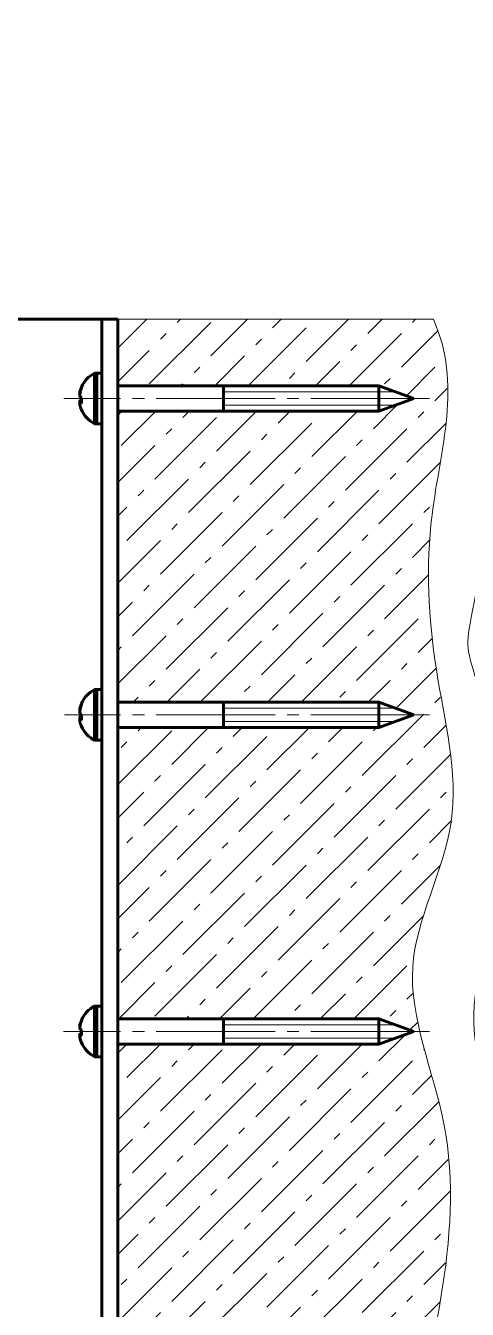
# Model space of a CAD drawing. Header units: millimetres. Extents: x 0 to 841, y 0 to 594.
# Drawn here: x 567.1 to 622.8, y 431.8 to 594 of the extents above; entities that cross this region are included whole.
import ezdxf

# ---------------------------------------------------------------- set-up
doc = ezdxf.new("R2010")
doc.units = ezdxf.units.MM
for name, pattern in [('K5LT_AXLED', [19.5, 15, -1.5, 1.5, -1.5]), ('K5LT_BASIC', [0]), ('K5LT_THIN', [0])]:
    doc.linetypes.add(name, pattern=pattern)
doc.layers.add('Системный слой (1)', color=7, linetype='Continuous', true_color=0x909090)

# ---------------------------------------------------------------- blocks, each defined once
blk = doc.blocks.new('U450')
at = {"layer": 'Системный слой (1)', "color": 5, "linetype": 'K5LT_BASIC', "lineweight": 60, "true_color": 0x0000ff}
for p, q in [((611.65, 548.48), (611.65, 546.57)), ((611.65, 546.57), (611.65, 545.28))]:
    blk.add_line(p, q, dxfattribs=at)
blk = doc.blocks.new('U451')
at = {"layer": 'Системный слой (1)', "color": 5, "linetype": 'K5LT_BASIC', "lineweight": 60, "true_color": 0x0000ff}
for p, q in [((576.04, 550.08), (576.04, 550.02)), ((576.04, 550.02), (576.04, 543.68))]:
    blk.add_line(p, q, dxfattribs=at)
blk = doc.blocks.new('U452')
at = {"layer": 'Системный слой (1)', "color": 5, "linetype": 'K5LT_BASIC', "lineweight": 60, "true_color": 0x0000ff}
for p, q in [((575.76, 550.08), (575.76, 550.02)), ((575.76, 550.02), (575.76, 543.68))]:
    blk.add_line(p, q, dxfattribs=at)
blk = doc.blocks.new('U453')
at = {"layer": 'Системный слой (1)', "color": 5, "linetype": 'K5LT_BASIC', "lineweight": 60, "true_color": 0x0000ff}
for p, q in [((574.1, 545.46), (574.09, 545.47)), ((574.1, 545.45), (574.1, 545.46))]:
    blk.add_line(p, q, dxfattribs=at)
blk = doc.blocks.new('U465')
at = {"layer": 'Системный слой (1)', "color": 5, "linetype": 'K5LT_BASIC', "lineweight": 60, "true_color": 0x0000ff}
for p, q in [((576.04, 506.88), (576.04, 510.08)), ((576.04, 503.68), (576.04, 506.88))]:
    blk.add_line(p, q, dxfattribs=at)
blk = doc.blocks.new('U470')
at = {"layer": 'Системный слой (1)', "color": 5, "linetype": 'K5LT_BASIC', "lineweight": 60, "true_color": 0x0000ff}
for p, q in [((576.04, 466.88), (576.04, 470.08)), ((576.04, 463.68), (576.04, 466.88))]:
    blk.add_line(p, q, dxfattribs=at)
blk = doc.blocks.new('U476')
at = {"layer": 'Системный слой (1)', "color": 5, "linetype": 'K5LT_BASIC', "lineweight": 60, "true_color": 0x0000ff}
for p, q in [((576.04, 546.88), (576.04, 550.08)), ((576.04, 543.68), (576.04, 546.88))]:
    blk.add_line(p, q, dxfattribs=at)
blk = doc.blocks.new('U490')
at = {"layer": 'Системный слой (1)', "color": 5, "linetype": 'K5LT_BASIC', "lineweight": 60, "true_color": 0x0000ff}
for p, q in [((611.65, 468.48), (611.65, 466.69)), ((611.65, 466.69), (611.65, 465.28))]:
    blk.add_line(p, q, dxfattribs=at)
blk = doc.blocks.new('U491')
at = {"layer": 'Системный слой (1)', "color": 5, "linetype": 'K5LT_BASIC', "lineweight": 60, "true_color": 0x0000ff}
for p, q in [((576.04, 470.08), (576.04, 470.06)), ((576.04, 470.06), (576.04, 463.68))]:
    blk.add_line(p, q, dxfattribs=at)
blk = doc.blocks.new('U492')
at = {"layer": 'Системный слой (1)', "color": 5, "linetype": 'K5LT_BASIC', "lineweight": 60, "true_color": 0x0000ff}
for p, q in [((575.76, 470.08), (575.76, 470.06)), ((575.76, 470.06), (575.76, 463.68))]:
    blk.add_line(p, q, dxfattribs=at)
blk = doc.blocks.new('U493')
at = {"layer": 'Системный слой (1)', "color": 5, "linetype": 'K5LT_BASIC', "lineweight": 60, "true_color": 0x0000ff}
for p, q in [((574.09, 465.47), (574.09, 465.49)), ((574.1, 465.46), (574.09, 465.47))]:
    blk.add_line(p, q, dxfattribs=at)
blk = doc.blocks.new('U496')
at = {"layer": 'Системный слой (1)', "color": 5, "linetype": 'K5LT_BASIC', "lineweight": 60, "true_color": 0x0000ff}
for p, q in [((611.65, 508.48), (611.65, 506.52)), ((611.65, 506.52), (611.65, 505.28))]:
    blk.add_line(p, q, dxfattribs=at)
blk = doc.blocks.new('U497')
at = {"layer": 'Системный слой (1)', "color": 5, "linetype": 'K5LT_BASIC', "lineweight": 60, "true_color": 0x0000ff}
for p, q in [((576.04, 510.08), (576.04, 510)), ((576.04, 510), (576.04, 503.68))]:
    blk.add_line(p, q, dxfattribs=at)
blk = doc.blocks.new('U498')
at = {"layer": 'Системный слой (1)', "color": 5, "linetype": 'K5LT_BASIC', "lineweight": 60, "true_color": 0x0000ff}
for p, q in [((575.76, 510.08), (575.76, 510)), ((575.76, 510), (575.76, 503.68))]:
    blk.add_line(p, q, dxfattribs=at)
blk = doc.blocks.new('U499')
at = {"layer": 'Системный слой (1)', "color": 5, "linetype": 'K5LT_BASIC', "lineweight": 60, "true_color": 0x0000ff}
for p, q in [((574.1, 505.45), (574.1, 505.46)), ((574.1, 505.44), (574.1, 505.45))]:
    blk.add_line(p, q, dxfattribs=at)

msp = doc.modelspace()

# ---------------------------------------------------------------- hatches: boundary and pattern name
at = {"layer": 'Системный слой (1)'}
h = msp.add_hatch(dxfattribs=at)
h.set_pattern_fill('Бетон', angle=45, style=0, pattern_type=0)
h.set_pattern_definition([(45, (0, 0), (-4.24264, 4.24264), [11, -5]), (45, (9.1924, 9.1924), (-4.24264, 4.24264), [1, -15]), (45, (3.5355, 7.778), (-4.24264, 4.24264), [11, -5]), (45, (12.728, 16.9706), (-4.24264, 4.24264), [1, -15])])
h.paths.add_polyline_path([(578.6815, 372.1764), (582.3908, 377.3334), (585.1662, 381.5875), (586.6121, 383.8672), (587.511, 385.2881), (588.3536, 386.6146), (589.4366, 388.3023), (591.0007, 390.6839), (593.3777, 394.1187), (597.1579, 398.9747), (601.4251, 403.4433), (605.5114, 406.7398), (609.6112, 409.1857), (613.8079, 410.922), (615.8815, 411.5303), (616.8423, 418.5512), (617.5463, 422.544), (617.9253, 424.584), (618.1371, 425.7137), (618.3058, 426.6148), (618.5136, 427.7316), (618.8052, 429.3236), (619.2188, 431.6749), (619.7765, 435.1861), (620.4047, 440.4513), (620.659, 447.4758), (620.1741, 453.2745), (619.7987, 455.4199), (619.6642, 456.061), (619.3684, 457.3429), (618.7258, 459.8051), (618.3812, 461.0397), (618.2024, 461.6713), (618.0973, 462.0417), (617.9917, 462.4138), (617.8461, 462.9287), (617.6344, 463.6845), (617.327, 464.8089), (616.8964, 466.4874), (616.3539, 468.9926), (615.8966, 472.7217), (615.9229, 475.2061), (615.9553, 475.5843), (616.0423, 476.3393), (616.2964, 477.8449), (617.0582, 480.8429), (617.774, 483.0792), (618.1568, 484.1994), (618.3527, 484.7655), (618.4592, 485.0726), (618.5589, 485.3605), (618.6991, 485.7665), (618.9052, 486.3678), (619.2072, 487.2672), (619.6386, 488.6172), (620.2105, 490.6501), (620.7802, 493.5189), (620.8291, 493.8947), (620.9086, 494.6482), (620.9992, 496.1617), (620.9431, 499.2119), (620.3909, 504.0231), (619.9863, 506.4416), (619.7692, 507.6526), (619.659, 508.2585), (619.6037, 508.5622), (619.5598, 508.8031), (619.4942, 509.1638), (619.3963, 509.7045), (619.2516, 510.515), (619.042, 511.7299), (618.8664, 512.811), (618.8059, 513.2031), (618.6903, 513.9867), (618.4812, 515.5521), (618.1552, 518.6758), (617.9011, 524.8991), (618.2628, 531.3745), (618.3848, 532.406), (618.4429, 532.8507), (618.5677, 533.7398), (618.8443, 535.5173), (619.0562, 536.7899), (619.165, 537.4314), (619.2248, 537.7831), (619.2908, 538.1716), (619.3865, 538.7388), (619.5268, 539.5841), (619.7275, 540.8489), (619.9944, 542.7427), (620.2744, 545.5772), (620.2769, 549.8141), (619.6235, 553.7767), (618.5215, 556.8841), (578.6815, 556.8841), (578.6815, 548.4841), (611.6456, 548.4841), (616.0415, 546.8841), (611.6456, 545.2841), (578.6815, 545.2841), (578.6815, 508.4841), (611.6456, 508.4841), (616.0415, 506.8841), (611.6456, 505.2841), (578.6815, 505.2841), (578.6815, 468.4841), (611.6456, 468.4841), (616.0415, 466.8841), (611.6456, 465.2841), (578.6815, 465.2841), (578.6815, 428.4841), (611.6456, 428.4841), (616.0415, 426.8841), (611.6456, 425.2841), (578.6815, 425.2841), (578.6815, 416.8841), (578.6815, 392.8841)])

# ---------------------------------------------------------------- linework, layer by layer
at = {"layer": 'Системный слой (1)', "color": 5, "linetype": 'K5LT_BASIC', "lineweight": 60, "true_color": 0x0000ff}
for p, q in [((450.6815, 556.8841), (573.4815, 556.8841)), ((573.4815, 556.8841), (576.6815, 556.8841)), ((576.6815, 556.8841), (576.6815, 416.8841)), ((576.6815, 556.8841), (578.6815, 556.8841)), ((578.6815, 556.8841), (578.6815, 416.8841)), ((575.7615, 550.0841), (576.0415, 550.0841)), ((576.6815, 550.0841), (576.0415, 550.0841)), ((578.6815, 548.4841), (611.6456, 548.4841)), ((592.0415, 548.4841), (592.0415, 546.5705)), ((611.6456, 548.4841), (616.0415, 546.8841)), ((573.9058, 547.4916), (573.8819, 547.513)), ((573.8819, 547.513), (573.908, 547.5062)), ((573.961, 547.9268), (574.0922, 548.297)), ((573.961, 547.9268), (574.0015, 547.9086)), ((573.961, 546.7013), (574.0922, 546.7973)), ((574.0878, 548.2621), (574.0971, 548.3111)), ((574.0971, 546.8841), (574.0922, 546.9709)), ((611.6456, 545.2841), (616.0415, 546.8841)), ((573.8819, 546.4648), (574.0893, 546.5008)), ((573.9058, 546.2767), (573.8819, 546.4648)), ((573.961, 546.7013), (574.0891, 546.7113)), ((573.961, 546.3144), (574.0963, 546.3475)), ((578.6815, 545.2841), (611.6456, 545.2841)), ((592.0415, 546.5705), (592.0415, 545.2841)), ((575.7615, 543.6841), (576.0415, 543.6841)), ((576.6815, 543.6841), (576.0415, 543.6841)), ((575.7615, 510.0841), (576.0415, 510.0841)), ((576.6815, 510.0841), (576.0415, 510.0841)), ((573.961, 507.9316), (574.0971, 508.3104)), ((573.961, 507.9316), (574.008, 507.9105)), ((574.0878, 508.2535), (574.1002, 508.3181)), ((578.6815, 508.4841), (611.6456, 508.4841)), ((592.0415, 508.4841), (592.0415, 506.5248)), ((611.6456, 508.4841), (616.0415, 506.8841)), ((573.9109, 507.506), (573.8819, 507.5249)), ((573.8819, 507.5249), (573.9126, 507.5168)), ((573.8819, 506.4834), (574.0881, 506.5175)), ((573.9109, 506.2623), (573.8819, 506.4834)), ((573.961, 506.7317), (574.0971, 506.842)), ((573.961, 506.7317), (574.0915, 506.7403)), ((573.961, 506.2887), (574.0954, 506.323)), ((574.1002, 506.8841), (574.0971, 506.9262)), ((592.0415, 506.5248), (592.0415, 505.2841)), ((611.6456, 505.2841), (616.0415, 506.8841)), ((578.6815, 505.2841), (611.6456, 505.2841)), ((575.7615, 503.6841), (576.0415, 503.6841)), ((576.6815, 503.6841), (576.0415, 503.6841)), ((575.7338, 469.9561), (575.7338, 463.9561)), ((575.7615, 470.0841), (576.0415, 470.0841)), ((576.6815, 470.0841), (576.0415, 470.0841)), ((573.8948, 467.4593), (573.8819, 467.48)), ((573.8819, 467.48), (573.8971, 467.4762)), ((573.961, 467.9102), (574.0879, 468.2761)), ((573.961, 467.9102), (573.9856, 467.8994)), ((574.0878, 468.2788), (574.0914, 468.2977)), ((578.6815, 468.4841), (611.6456, 468.4841)), ((592.0415, 468.4841), (592.0415, 466.6884)), ((611.6456, 468.4841), (616.0415, 466.8841)), ((573.8819, 466.4191), (574.0955, 466.4602)), ((573.8949, 466.3089), (573.8819, 466.4191)), ((573.961, 466.624), (574.0879, 466.6901)), ((573.961, 466.624), (574.0885, 466.6382)), ((573.961, 466.3826), (574.0988, 466.4122)), ((574.0914, 466.8841), (574.0879, 467.0781)), ((592.0415, 466.6884), (592.0415, 465.2841)), ((611.6456, 465.2841), (616.0415, 466.8841)), ((578.6815, 465.2841), (611.6456, 465.2841)), ((575.7615, 463.6841), (576.0415, 463.6841)), ((576.6815, 463.6841), (576.0415, 463.6841))]:
    msp.add_line(p, q, dxfattribs=at)
at = {"layer": 'Системный слой (1)', "color": 7, "linetype": 'K5LT_THIN', "lineweight": 18}
for p, q in [((578.6815, 556.8841), (618.5215, 556.8841)), ((592.0415, 547.7264), (611.6456, 547.7264)), ((611.6456, 547.7264), (613.7275, 547.7264)), ((592.0415, 546.0419), (611.6456, 546.0419)), ((611.6456, 546.0419), (613.7275, 546.0419)), ((592.0415, 507.7264), (611.6456, 507.7264)), ((611.6456, 507.7264), (613.7275, 507.7264)), ((592.0415, 506.0419), (611.6456, 506.0419)), ((611.6456, 506.0419), (613.7275, 506.0419)), ((592.0415, 467.7264), (611.6456, 467.7264)), ((611.6456, 467.7264), (613.7275, 467.7264)), ((592.0415, 466.0419), (611.6456, 466.0419)), ((611.6456, 466.0419), (613.7275, 466.0419))]:
    msp.add_line(p, q, dxfattribs=at)
at = {"layer": 'Системный слой (1)', "color": 30, "linetype": 'K5LT_AXLED', "lineweight": 18, "true_color": 0xff8000}
for p, q in [((618.0415, 546.8841), (571.8815, 546.8841)), ((618.0415, 506.8841), (571.9615, 506.8841)), ((618.0415, 466.8841), (571.8415, 466.8841))]:
    msp.add_line(p, q, dxfattribs=at)
at = {"layer": 'Системный слой (1)', "color": 5, "linetype": 'K5LT_BASIC', "lineweight": 60, "true_color": 0x0000ff}
for centre, start, end in [((577.3938, 546.8841), 117.025061, 156.593785), ((577.3938, 546.8841), 203.406215, 242.974939), ((577.3938, 506.8841), 117.025061, 156.47225), ((577.3938, 506.8841), 203.52775, 242.974939), ((577.3938, 466.8841), 117.025061, 156.826503), ((577.3938, 466.8841), 203.173497, 242.974939)]:
    msp.add_arc(centre, 3.5922, start, end, dxfattribs=at)
for centre, major_axis, ratio, start_param, end_param in [((577.3646, 546.9188), (-2.7467, -2.3082), 0.96755175, 5.20103863, 5.32194271), ((577.3646, 546.7105), (-3.5382, 0.5945), 0.1934376, 0.31105175, 0.43195583), ((577.0745, 546.9822), (-1.0405, -3.3866), 0.82664818, 4.96637122, 5.17011083), ((577.0745, 546.3934), (-2.9695, 1.9323), 0.16526748, 0.10712841, 0.20899822), ((577.3646, 547.0577), (-3.5382, -0.5945), 0.1934376, 0.24607537, 0.36697945), ((577.3646, 546.9188), (-2.7467, -2.3082), 0.96755175, 5.87906983, 5.99997391), ((577.3646, 506.9239), (-2.8927, -2.1223), 0.96149846, 5.26937096, 5.39027504), ((577.0745, 506.3965), (-2.964, 1.9408), 0.18930672, 0.12332895, 0.22519875), ((577.3646, 506.7116), (-3.5376, 0.5981), 0.22157437, 0.31600733, 0.43691141), ((577.3646, 507.0566), (-3.5376, -0.5981), 0.22157437, 0.24111979, 0.36202387), ((577.0745, 506.9965), (-1.1761, -3.3419), 0.82147642, 5.01528082, 5.21902043), ((577.3646, 506.9239), (-2.8927, -2.1223), 0.96149846, 5.94740216, 6.06830624), ((577.3646, 466.9058), (-2.139, -2.8804), 0.97928614, 4.96172917, 5.08263325), ((577.0745, 466.3874), (-2.9801, 1.9159), 0.10313906, 0.06621183, 0.16808163), ((577.3646, 466.7084), (-3.5393, 0.5875), 0.12071928, 0.2986, 0.41950408), ((577.3646, 467.0598), (-3.5393, -0.5875), 0.12071928, 0.25852712, 0.3794312), ((577.3646, 466.9058), (-2.139, -2.8804), 0.97928614, 5.63976037, 5.76066445), ((577.0745, 466.9454), (-0.6672, -3.4795), 0.8366737, 4.83580185, 5.03954146)]:
    msp.add_ellipse(centre, major_axis=major_axis, ratio=ratio, start_param=start_param, end_param=end_param, dxfattribs=at)
at = {"layer": 'Системный слой (1)', "color": 7, "linetype": 'K5LT_THIN', "lineweight": 18}
for points, knots in [([(618.5215, 556.8841), (622.1919, 548.7528), (617.1771, 534.0062), (618.1469, 512.7835), (623.4082, 493.1409), (612.6003, 474.9015), (625.1964, 447.243), (617.3051, 425.8363), (615.8815, 411.5303)], [0, 0, 0, 0, 1.36476172, 2.42891745, 3.4769797, 4.51372651, 5.60398073, 8, 8, 8, 8]), ([(624.7032, 556.8841), (628.8466, 551.1395), (622.8321, 514.7034), (622.3061, 517.0013), (630.8607, 487.0213), (619.9979, 468.8508), (633.5374, 443.1492), (620.1331, 424.208), (628.6232, 413.3964)], [0, 0, 0, 0, 1.44149916, 2.57634966, 3.80626688, 4.87731, 6.08484332, 8, 8, 8, 8])]:
    msp.add_open_spline(points, degree=3, knots=knots, dxfattribs=at)
at = {"layer": 'Системный слой (1)', "color": 5, "linetype": 'K5LT_BASIC', "lineweight": 60, "true_color": 0x0000ff}
for points, knots in [([(573.8819, 547.513), (573.8961, 547.6372), (573.9212, 547.7755), (573.9567, 547.9108), (573.961, 547.9268)], [0, 0, 0, 0, 4.41042013, 5, 5, 5, 5]), ([(573.961, 547.7763), (573.9288, 547.6395), (573.9012, 547.4821), (573.8839, 547.3227), (573.8819, 547.3034)], [0, 0, 0, 0, 4.39697305, 5, 5, 5, 5]), ([(573.8819, 547.3034), (573.8961, 547.2354), (573.9212, 547.1568), (573.9567, 547.0765), (573.961, 547.067)], [0, 0, 0, 0, 4.41042013, 5, 5, 5, 5]), ([(573.8819, 546.4648), (573.8961, 546.5329), (573.9212, 546.6115), (573.9567, 546.6918), (573.961, 546.7013)], [0, 0, 0, 0, 4.41042013, 5, 5, 5, 5]), ([(573.961, 546.3144), (573.9288, 546.2947), (573.9012, 546.2747), (573.8839, 546.2573), (573.8819, 546.2553)], [0, 0, 0, 0, 4.39697305, 5, 5, 5, 5]), ([(573.8819, 546.2553), (573.8961, 546.131), (573.9212, 545.9927), (573.9567, 545.8574), (573.961, 545.8415)], [0, 0, 0, 0, 4.41042013, 5, 5, 5, 5]), ([(573.8819, 507.5249), (573.8961, 507.6472), (573.9212, 507.7831), (573.9567, 507.916), (573.961, 507.9316)], [0, 0, 0, 0, 4.41042013, 5, 5, 5, 5]), ([(573.961, 507.7593), (573.9288, 507.622), (573.9012, 507.4641), (573.8839, 507.3042), (573.8819, 507.2849)], [0, 0, 0, 0, 4.39697305, 5, 5, 5, 5]), ([(573.8819, 507.2849), (573.8961, 507.2133), (573.9212, 507.1307), (573.9567, 507.0465), (573.961, 507.0365)], [0, 0, 0, 0, 4.41042013, 5, 5, 5, 5]), ([(573.8819, 506.4834), (573.8961, 506.555), (573.9212, 506.6376), (573.9567, 506.7218), (573.961, 506.7317)], [0, 0, 0, 0, 4.41042013, 5, 5, 5, 5]), ([(573.961, 506.2887), (573.9288, 506.2729), (573.9012, 506.2575), (573.8839, 506.2448), (573.8819, 506.2433)], [0, 0, 0, 0, 4.39697305, 5, 5, 5, 5]), ([(573.8819, 506.2433), (573.8961, 506.1211), (573.9212, 505.9852), (573.9567, 505.8522), (573.961, 505.8366)], [0, 0, 0, 0, 4.41042013, 5, 5, 5, 5]), ([(573.8819, 467.48), (573.8961, 467.6089), (573.9212, 467.7527), (573.9567, 467.8936), (573.961, 467.9102)], [0, 0, 0, 0, 4.41042013, 5, 5, 5, 5]), ([(573.961, 467.8163), (573.9288, 467.6814), (573.9012, 467.5259), (573.8839, 467.3682), (573.8819, 467.3492)], [0, 0, 0, 0, 4.39697305, 5, 5, 5, 5]), ([(573.8819, 467.3492), (573.8961, 467.2906), (573.9212, 467.2225), (573.9567, 467.1526), (573.961, 467.1443)], [0, 0, 0, 0, 4.41042013, 5, 5, 5, 5]), ([(573.8819, 466.4191), (573.8961, 466.4777), (573.9212, 466.5457), (573.9567, 466.6157), (573.961, 466.624)], [0, 0, 0, 0, 4.41042013, 5, 5, 5, 5]), ([(573.961, 466.3826), (573.9288, 466.3527), (573.9012, 466.321), (573.8839, 466.2918), (573.8819, 466.2883)], [0, 0, 0, 0, 4.39697305, 5, 5, 5, 5]), ([(573.8819, 466.2883), (573.8961, 466.1593), (573.9212, 466.0156), (573.9567, 465.8746), (573.961, 465.8581)], [0, 0, 0, 0, 4.41042013, 5, 5, 5, 5])]:
    msp.add_open_spline(points, degree=3, knots=knots, dxfattribs=at)

# ---------------------------------------------------------------- block references
at = {"layer": 'Системный слой (1)'}
for name in ['U452', 'U451', 'U476', 'U450', 'U453', 'U498', 'U465', 'U497', 'U496', 'U499', 'U492', 'U470', 'U491', 'U490', 'U493']:
    msp.add_blockref(name, (0, 0), dxfattribs=at)

doc.saveas('drawing.dxf')
